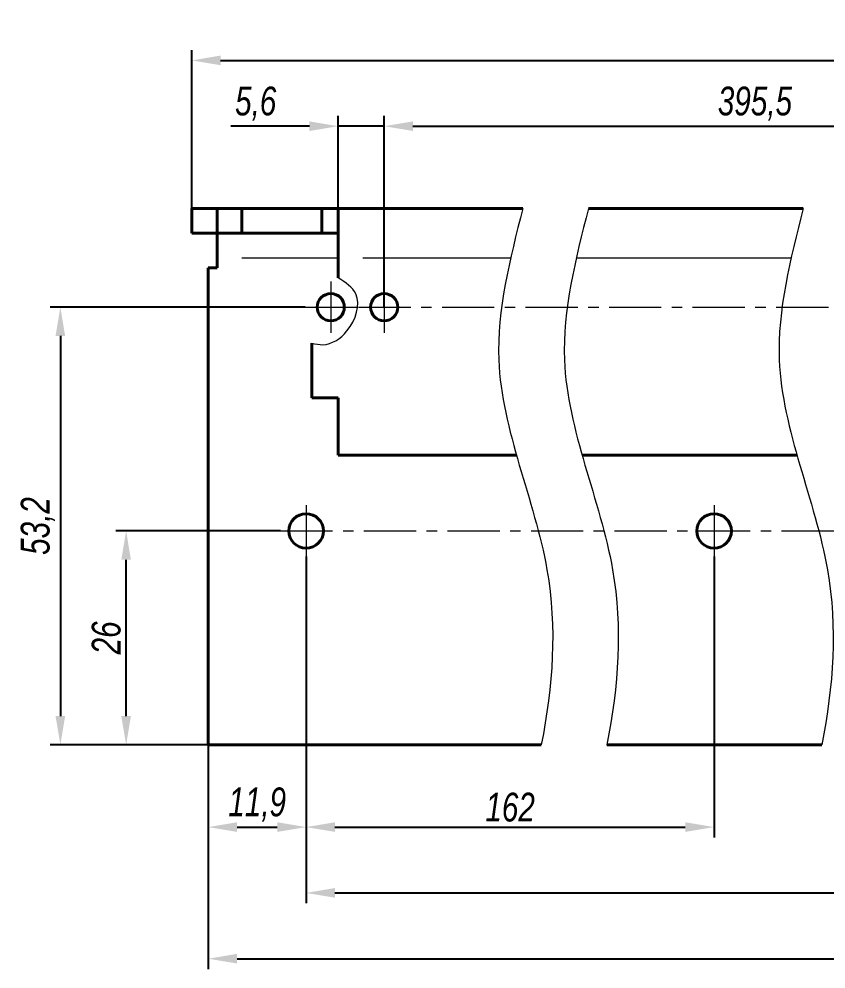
# Model space of a CAD drawing. Header units: millimetres. Extents: x 12064 to 35004, y -6103 to -2658.
# Drawn here: x 26906.8 to 27005, y -2882.4 to -2766.9 of the extents above; entities that cross this region are included whole.
import ezdxf

# ---------------------------------------------------------------- set-up
doc = ezdxf.new("R2010")
doc.units = ezdxf.units.MM
doc.linetypes.add('LT_03', pattern=[20.32, 12.7, -2.54, 2.54, -2.54])
for name, color, linetype, lineweight in [('Layer_04', 7, 'Continuous', 40), ('Layer_09', 1, 'Continuous', 15), ('Layer_10', 6, 'Continuous', 15), ('Layer_11', 1, 'LT_03', 15)]:
    doc.layers.add(name, color=color, linetype=linetype, lineweight=lineweight)
doc.styles.add('Style_01', font='ARIALNI.TTF', dxfattribs={"width": 0.9, "height": 3.5})
doc.dimstyles.new('DimStyle_03', dxfattribs={"dimtxt": 3.5, "dimasz": 3.5, "dimexe": 1.25, "dimexo": 0, "dimtad": 1, "dimdec": 1, "dimtxsty": 'Style_01', "dimcen": 0, "dimazin": 3, "dimtfac": 1, "dimtdec": 1, "dimtmove": 0, "dimatfit": 3})

# ---------------------------------------------------------------- blocks, each defined once
blk = doc.blocks.new('*D24')
at = {"layer": 'Defpoints', "color": 0, "ltscale": 0.5, "transparency": 16777216}
for p in [(27134.7, -2771.92), (26927.81, -2789.92), (27134.7, -2789.92)]:
    blk.add_point(p, dxfattribs=at)
at = {"layer": 'Layer_09', "color": 0, "lineweight": -2, "ltscale": 0.5, "transparency": 16777216}
for p, q in [((26927.81, -2789.92), (26927.81, -2770.67)), ((27134.7, -2789.92), (27134.7, -2770.67)), ((26931.31, -2771.92), (27131.2, -2771.92))]:
    blk.add_line(p, q, dxfattribs=at)
at = {"layer": 'Layer_09', "color": 0, "ltscale": 0.5, "transparency": 16777216}
for points in [[(26931.31, -2771.33), (26931.31, -2772.5), (26927.81, -2771.92)], [(27131.2, -2771.33), (27131.2, -2772.5), (27134.7, -2771.92)]]:
    blk.add_solid(points, dxfattribs=at)
at = {"layer": 'Layer_09', "color": 0, "ltscale": 0.5, "transparency": 16777216, "insert": (27031.26, -2769.18), "char_height": 3.5, "attachment_point": 5, "style": 'Style_01'}
blk.add_mtext('837,8', dxfattribs=at)
blk = doc.blocks.new('*D30')
at = {"layer": 'Defpoints', "color": 0, "ltscale": 0.5, "transparency": 16777216}
for p in [(26945.61, -2779.92), (26945.61, -2792.92), (26951.21, -2798.79)]:
    blk.add_point(p, dxfattribs=at)
at = {"layer": 'Layer_09', "color": 0, "lineweight": -2, "ltscale": 0.5, "transparency": 16777216}
for p, q in [((26945.61, -2792.92), (26945.61, -2778.67)), ((26951.21, -2798.79), (26951.21, -2778.67)), ((26942.11, -2779.92), (26932.55, -2779.92)), ((26951.21, -2779.92), (26945.61, -2779.92)), ((26954.71, -2779.92), (26958.21, -2779.92))]:
    blk.add_line(p, q, dxfattribs=at)
at = {"layer": 'Layer_09', "color": 0, "ltscale": 0.5, "transparency": 16777216}
for points in [[(26942.11, -2779.33), (26942.11, -2780.5), (26945.61, -2779.92)], [(26954.71, -2779.33), (26954.71, -2780.5), (26951.21, -2779.92)]]:
    blk.add_solid(points, dxfattribs=at)
at = {"layer": 'Layer_09', "color": 0, "ltscale": 0.5, "transparency": 16777216, "insert": (26935.58, -2777.18), "char_height": 3.5, "attachment_point": 5, "style": 'Style_01'}
blk.add_mtext('5,6', dxfattribs=at)
blk = doc.blocks.new('*D31')
at = {"layer": 'Defpoints', "color": 0, "ltscale": 0.5, "transparency": 16777216}
for p in [(27041.41, -2779.92), (26951.21, -2801.92), (27041.41, -2801.92)]:
    blk.add_point(p, dxfattribs=at)
at = {"layer": 'Layer_09', "color": 0, "lineweight": -2, "ltscale": 0.5, "transparency": 16777216}
for p, q in [((26951.21, -2801.92), (26951.21, -2778.67)), ((27041.41, -2801.92), (27041.41, -2778.67)), ((26954.71, -2779.92), (27037.91, -2779.92))]:
    blk.add_line(p, q, dxfattribs=at)
at = {"layer": 'Layer_09', "color": 0, "ltscale": 0.5, "transparency": 16777216}
for points in [[(26954.71, -2779.33), (26954.71, -2780.5), (26951.21, -2779.92)], [(27037.91, -2779.33), (27037.91, -2780.5), (27041.41, -2779.92)]]:
    blk.add_solid(points, dxfattribs=at)
at = {"layer": 'Layer_09', "color": 0, "ltscale": 0.5, "transparency": 16777216, "insert": (26996.31, -2777.18), "char_height": 3.5, "attachment_point": 5, "style": 'Style_01'}
blk.add_mtext('395,5', dxfattribs=at)
blk = doc.blocks.new('*D33')
at = {"layer": 'Defpoints', "color": 0, "ltscale": 0.5, "transparency": 16777216}
for p in [(26919.82, -2829.12), (26938.59, -2829.12), (26929.81, -2855.12)]:
    blk.add_point(p, dxfattribs=at)
at = {"layer": 'Layer_09', "color": 0, "lineweight": -2, "ltscale": 0.5, "transparency": 16777216}
for p, q in [((26938.59, -2829.12), (26918.57, -2829.12)), ((26919.82, -2851.62), (26919.82, -2832.62)), ((26929.81, -2855.12), (26918.57, -2855.12))]:
    blk.add_line(p, q, dxfattribs=at)
at = {"layer": 'Layer_09', "color": 0, "ltscale": 0.5, "transparency": 16777216}
for points in [[(26919.23, -2832.62), (26920.4, -2832.62), (26919.82, -2829.12)], [(26919.23, -2851.62), (26920.4, -2851.62), (26919.82, -2855.12)]]:
    blk.add_solid(points, dxfattribs=at)
at = {"layer": 'Layer_09', "color": 0, "ltscale": 0.5, "transparency": 16777216, "insert": (26917.41, -2842.12), "char_height": 3.5, "attachment_point": 5, "rotation": 90, "style": 'Style_01'}
blk.add_mtext('26', dxfattribs=at)
blk = doc.blocks.new('*D34')
at = {"layer": 'Defpoints', "color": 0, "ltscale": 0.5, "transparency": 16777216}
for p in [(26941.71, -2832.24), (26929.81, -2855.12), (26941.71, -2865.12)]:
    blk.add_point(p, dxfattribs=at)
at = {"layer": 'Layer_09', "color": 0, "lineweight": -2, "ltscale": 0.5, "transparency": 16777216}
for p, q in [((26941.71, -2832.24), (26941.71, -2866.37)), ((26929.81, -2855.12), (26929.81, -2866.37)), ((26933.31, -2865.12), (26938.21, -2865.12))]:
    blk.add_line(p, q, dxfattribs=at)
at = {"layer": 'Layer_09', "color": 0, "ltscale": 0.5, "transparency": 16777216}
for points in [[(26933.31, -2864.53), (26933.31, -2865.7), (26929.81, -2865.12)], [(26938.21, -2864.53), (26938.21, -2865.7), (26941.71, -2865.12)]]:
    blk.add_solid(points, dxfattribs=at)
at = {"layer": 'Layer_09', "color": 0, "ltscale": 0.5, "transparency": 16777216, "insert": (26935.76, -2862.38), "char_height": 3.5, "attachment_point": 5, "style": 'Style_01'}
blk.add_mtext('11,9', dxfattribs=at)
blk = doc.blocks.new('*D35')
at = {"layer": 'Defpoints', "color": 0, "ltscale": 0.5, "transparency": 16777216}
for p in [(26991.34, -2832.24), (26941.71, -2855.12), (26991.34, -2865.12)]:
    blk.add_point(p, dxfattribs=at)
at = {"layer": 'Layer_09', "color": 0, "lineweight": -2, "ltscale": 0.5, "transparency": 16777216}
for p, q in [((26991.34, -2832.24), (26991.34, -2866.37)), ((26941.71, -2855.12), (26941.71, -2866.37)), ((26945.21, -2865.12), (26987.84, -2865.12))]:
    blk.add_line(p, q, dxfattribs=at)
at = {"layer": 'Layer_09', "color": 0, "ltscale": 0.5, "transparency": 16777216}
for points in [[(26945.21, -2864.53), (26945.21, -2865.7), (26941.71, -2865.12)], [(26987.84, -2864.53), (26987.84, -2865.7), (26991.34, -2865.12)]]:
    blk.add_solid(points, dxfattribs=at)
at = {"layer": 'Layer_09', "color": 0, "ltscale": 0.5, "transparency": 16777216, "insert": (26966.53, -2862.71), "char_height": 3.5, "attachment_point": 5, "style": 'Style_01'}
blk.add_mtext('162', dxfattribs=at)
blk = doc.blocks.new('*D18')
at = {"layer": 'Defpoints', "color": 0, "ltscale": 0.5, "transparency": 16777216}
for p in [(27120.8, -2832.24), (26941.71, -2855.12), (27120.8, -2873.12)]:
    blk.add_point(p, dxfattribs=at)
at = {"layer": 'Layer_09', "color": 0, "lineweight": -2, "ltscale": 0.5, "transparency": 16777216}
for p, q in [((27120.8, -2832.24), (27120.8, -2874.37)), ((26941.71, -2855.12), (26941.71, -2874.37)), ((26945.21, -2873.12), (27117.3, -2873.12))]:
    blk.add_line(p, q, dxfattribs=at)
at = {"layer": 'Layer_09', "color": 0, "ltscale": 0.5, "transparency": 16777216}
for points in [[(26945.21, -2872.53), (26945.21, -2873.7), (26941.71, -2873.12)], [(27117.3, -2872.53), (27117.3, -2873.7), (27120.8, -2873.12)]]:
    blk.add_solid(points, dxfattribs=at)
at = {"layer": 'Layer_09', "color": 0, "ltscale": 0.5, "transparency": 16777216, "insert": (27031.26, -2870.71), "char_height": 3.5, "attachment_point": 5, "style": 'Style_01'}
blk.add_mtext('162x5=810', dxfattribs=at)
blk = doc.blocks.new('*D36')
at = {"layer": 'Defpoints', "color": 0, "ltscale": 0.5, "transparency": 16777216}
for p in [(26941.59, -2801.92), (26911.82, -2855.12), (26929.81, -2855.12)]:
    blk.add_point(p, dxfattribs=at)
at = {"layer": 'Layer_09', "color": 0, "lineweight": -2, "ltscale": 0.5, "transparency": 16777216}
for p, q in [((26941.59, -2801.92), (26910.57, -2801.92)), ((26911.82, -2805.42), (26911.82, -2851.62)), ((26929.81, -2855.12), (26910.57, -2855.12))]:
    blk.add_line(p, q, dxfattribs=at)
at = {"layer": 'Layer_09', "color": 0, "ltscale": 0.5, "transparency": 16777216}
for points in [[(26911.23, -2805.42), (26912.4, -2805.42), (26911.82, -2801.92)], [(26911.23, -2851.62), (26912.4, -2851.62), (26911.82, -2855.12)]]:
    blk.add_solid(points, dxfattribs=at)
at = {"layer": 'Layer_09', "color": 0, "ltscale": 0.5, "transparency": 16777216, "insert": (26909.08, -2828.52), "char_height": 3.5, "attachment_point": 5, "rotation": 90, "style": 'Style_01'}
blk.add_mtext('53,2', dxfattribs=at)
blk = doc.blocks.new('*D38')
at = {"layer": 'Defpoints', "color": 0, "ltscale": 0.5, "transparency": 16777216}
for p in [(26929.81, -2855.12), (27132.7, -2855.12), (27132.7, -2881.12)]:
    blk.add_point(p, dxfattribs=at)
at = {"layer": 'Layer_09', "color": 0, "lineweight": -2, "ltscale": 0.5, "transparency": 16777216}
for p, q in [((26929.81, -2855.12), (26929.81, -2882.37)), ((27132.7, -2855.12), (27132.7, -2882.37)), ((26933.31, -2881.12), (27129.2, -2881.12))]:
    blk.add_line(p, q, dxfattribs=at)
at = {"layer": 'Layer_09', "color": 0, "ltscale": 0.5, "transparency": 16777216}
for points in [[(26933.31, -2880.53), (26933.31, -2881.7), (26929.81, -2881.12)], [(27129.2, -2880.53), (27129.2, -2881.7), (27132.7, -2881.12)]]:
    blk.add_solid(points, dxfattribs=at)
at = {"layer": 'Layer_09', "color": 0, "ltscale": 0.5, "transparency": 16777216, "insert": (27031.26, -2878.38), "char_height": 3.5, "attachment_point": 5, "style": 'Style_01'}
blk.add_mtext('833,8', dxfattribs=at)

msp = doc.modelspace()

# ---------------------------------------------------------------- linework, layer by layer
at = {"layer": 'Layer_04'}
for p, q in [((26927.81, -2792.92), (26927.81, -2789.92)), ((26930.91, -2789.92), (26927.81, -2789.92)), ((26930.91, -2792.92), (26930.91, -2789.92)), ((26930.91, -2789.92), (26933.91, -2789.92)), ((26933.91, -2792.92), (26933.91, -2789.92)), ((26941.61, -2789.92), (26933.91, -2789.92)), ((26941.61, -2789.92), (26943.61, -2789.92)), ((26943.61, -2789.92), (26943.61, -2792.92)), ((26943.61, -2789.92), (26944.61, -2789.92)), ((26944.61, -2789.92), (26945.61, -2789.92)), ((26945.61, -2789.92), (26968.06, -2789.92)), ((26945.61, -2789.92), (26945.61, -2798.36)), ((26976.05, -2789.92), (27002.18, -2789.92)), ((26930.91, -2792.92), (26927.81, -2792.92)), ((26930.91, -2792.92), (26933.91, -2792.92)), ((26930.91, -2795.92), (26930.91, -2792.92)), ((26941.61, -2792.92), (26933.91, -2792.92)), ((26943.61, -2792.92), (26941.61, -2792.92)), ((26944.61, -2792.92), (26943.61, -2792.92)), ((26945.61, -2792.92), (26944.61, -2792.92)), ((26930.91, -2795.92), (26930.91, -2797.12)), ((26929.81, -2797.12), (26929.81, -2855.12)), ((26930.91, -2797.12), (26929.81, -2797.12)), ((26942.41, -2806.3), (26942.41, -2812.92)), ((26942.41, -2812.92), (26945.61, -2812.92)), ((26945.61, -2819.92), (26945.61, -2812.92)), ((26945.61, -2819.92), (26967.31, -2819.92)), ((26975.29, -2819.92), (27001.43, -2819.92)), ((26929.81, -2855.12), (26970.32, -2855.12)), ((26978.3, -2855.12), (27004.44, -2855.12))]:
    msp.add_line(p, q, dxfattribs=at)
for centre, radius in [((26944.71, -2801.92), 1.65), ((26951.21, -2801.92), 1.65), ((26941.71, -2829.12), 2.1), ((26991.34, -2829.12), 2.1)]:
    msp.add_circle(centre, radius, dxfattribs=at)
at = {"layer": 'Layer_09', "ltscale": 0.5}
msp.add_open_spline([(26942.41, -2806.3), (26942.86, -2806.4), (26944.38, -2806.72), (26947.41, -2804.81), (26948.68, -2800.39), (26946.54, -2798.91), (26945.61, -2798.36)], degree=3, knots=[0, 0, 0, 0, 1.304143, 4.498333, 8.990449, 11.837261, 11.837261, 11.837261, 11.837261], dxfattribs=at)
at = {"layer": 'Layer_10', "ltscale": 0.5}
for p, q in [((26933.91, -2795.92), (26945.61, -2795.92)), ((26948.61, -2795.92), (26966.6, -2795.92)), ((26974.58, -2795.92), (27000.72, -2795.92))]:
    msp.add_line(p, q, dxfattribs=at)
for points in [[(26968.06, -2789.92), (26966.52, -2796.07), (26962.63, -2810.95), (26972.86, -2832.29), (26971.73, -2847.98), (26970.32, -2855.12)], [(26976.05, -2789.92), (26974.5, -2796.07), (26970.62, -2810.95), (26980.84, -2832.29), (26979.71, -2847.98), (26978.3, -2855.12)], [(27002.18, -2789.92), (27000.64, -2796.07), (26996.75, -2810.95), (27006.98, -2832.29), (27005.85, -2847.98), (27004.44, -2855.12)]]:
    msp.add_open_spline(points, degree=3, knots=[36.150476, 36.150476, 36.150476, 36.150476, 54.684614, 80.867314, 102.531564, 102.531564, 102.531564, 102.531564], dxfattribs=at)
at = {"layer": 'Layer_11', "ltscale": 0.5}
for p, q in [((26945.61, -2789.92), (26945.61, -2795.92)), ((26944.71, -2798.79), (26944.71, -2805.04)), ((26951.21, -2798.79), (26951.21, -2805.04)), ((26941.59, -2801.92), (26947.84, -2801.92)), ((26948.09, -2801.92), (27038.29, -2801.92)), ((26941.71, -2825.99), (26941.71, -2832.24)), ((26991.34, -2825.99), (26991.34, -2832.24)), ((26938.59, -2829.12), (27123.93, -2829.12))]:
    msp.add_line(p, q, dxfattribs=at)

# ---------------------------------------------------------------- dimensions: what is measured, and where the dimension line sits
at = {"layer": 'Layer_09', "ltscale": 0.5}
for base, p1, p2, text, picture, middle in [((27134.7, -2771.92), (26927.81, -2789.92), (27134.7, -2789.92), '837,8', '*D24', (27031.26, -2769.18)), ((27041.41, -2779.92), (26951.21, -2801.92), (27041.41, -2801.92), '395,5', '*D31', (26996.31, -2777.18)), ((26991.34, -2865.12), (26941.71, -2855.12), (26991.34, -2832.24), '162', '*D35', (26966.53, -2862.71)), ((27120.8, -2873.12), (26941.71, -2855.12), (27120.8, -2832.24), '162x5=810', '*D18', (27031.26, -2870.71)), ((27132.7, -2881.12), (26929.81, -2855.12), (27132.7, -2855.12), '833,8', '*D38', (27031.26, -2878.38))]:
    dim = msp.add_linear_dim(base=base, p1=p1, p2=p2, text=text, dimstyle='DimStyle_03', dxfattribs=at)
    dim.commit()
    dim.dimension.update_dxf_attribs({"geometry": picture, "text_midpoint": middle})
for base, p1, p2, picture, middle in [((26945.61, -2779.92), (26951.21, -2798.79), (26945.61, -2792.92), '*D30', (26935.58, -2777.18)), ((26941.71, -2865.12), (26929.81, -2855.12), (26941.71, -2832.24), '*D34', (26935.76, -2862.38))]:
    dim = msp.add_linear_dim(base=base, p1=p1, p2=p2, dimstyle='DimStyle_03', dxfattribs=at)
    dim.commit()
    dim.dimension.update_dxf_attribs({"geometry": picture, "text_midpoint": middle})
for base, p1, p2, picture, middle in [((26911.82, -2855.12), (26941.59, -2801.92), (26929.81, -2855.12), '*D36', (26909.08, -2828.52)), ((26919.82, -2829.12), (26929.81, -2855.12), (26938.59, -2829.12), '*D33', (26917.41, -2842.12))]:
    dim = msp.add_linear_dim(base=base, p1=p1, p2=p2, angle=90, dimstyle='DimStyle_03', dxfattribs=at)
    dim.commit()
    dim.dimension.update_dxf_attribs({"geometry": picture, "text_midpoint": middle})

doc.saveas('drawing.dxf')
